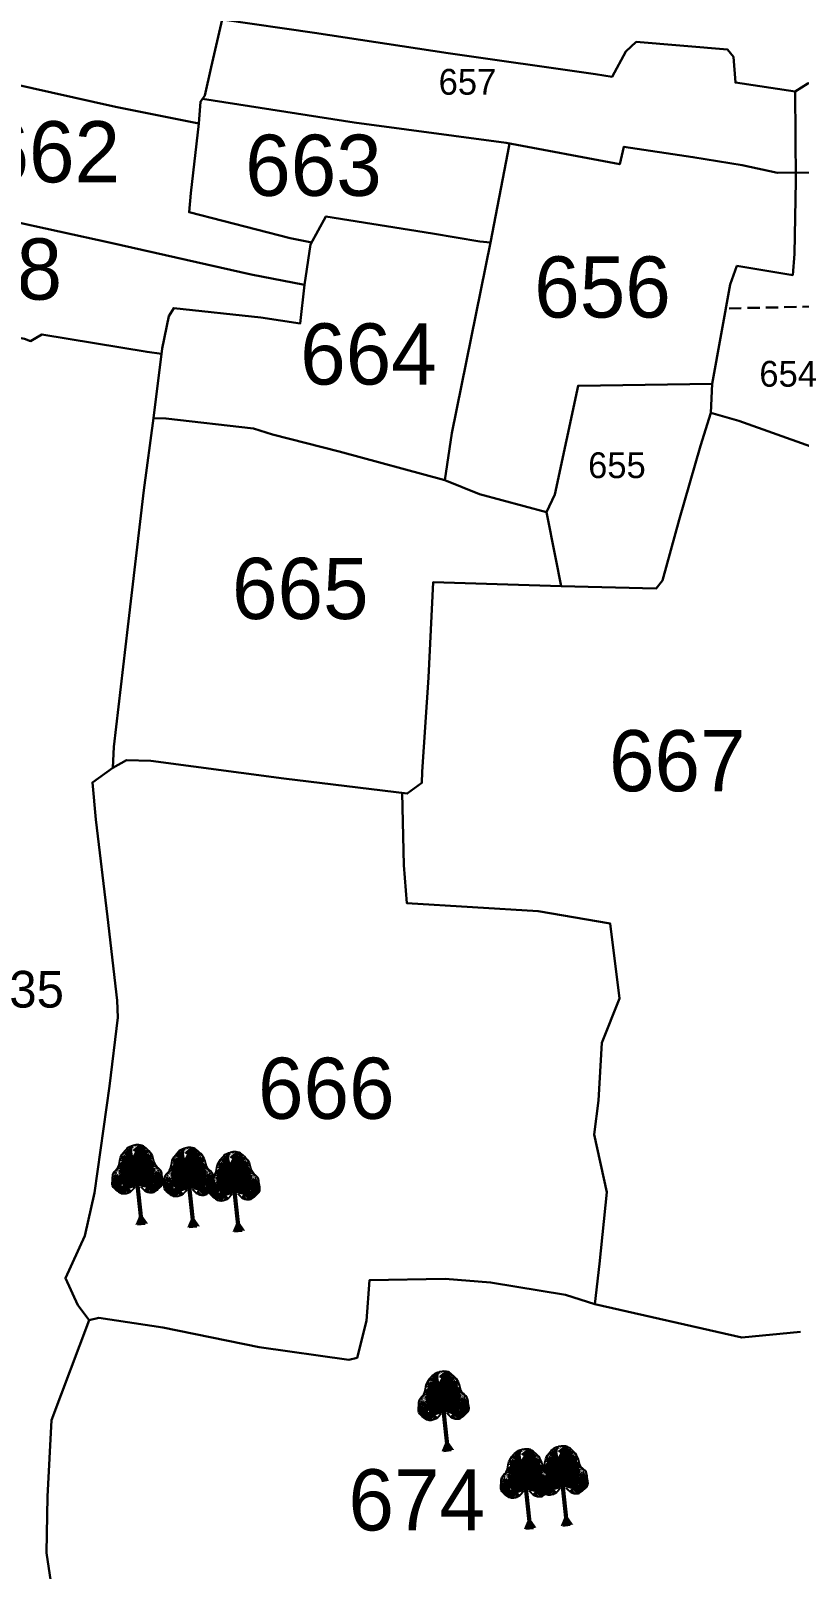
# Model space of a CAD drawing. Header units: millimetres. Extents: x -6521 to 1064, y -7 to 2171.
# Drawn here: x 419.5 to 450.8, y 320.9 to 383.8 of the extents above; entities that cross this region are included whole.
import ezdxf

# ---------------------------------------------------------------- set-up
doc = ezdxf.new("R2010")
doc.units = ezdxf.units.MM
doc.linetypes.add('DASHED', pattern=[0.75, 0.5, -0.25])
for name, color, linetype in [('Image', 7, 'Continuous'), ('Sym_Tree', 92, 'Continuous'), ('Text_Traverse_Stone_No', 1, 'Continuous')]:
    doc.layers.add(name, color=color, linetype=linetype)
doc.layers.add('Poly_Survey_Bndry', color=250, linetype='Continuous', lineweight=30)
doc.layers.add('Text_Survey_No', color=250, linetype='Continuous', lineweight=0)
doc.styles.get("Standard").update_dxf_attribs({"font": 'Sakal_Marathi_N_Ship.TTF'})
picture_1 = doc.add_image_def('image1.jpg', size_in_pixel=(14525, 10936))

# ---------------------------------------------------------------- blocks, each defined once
blk = doc.blocks.new('Tree')
at = {"layer": 'Sym_Tree'}
for p, q in [((0.102, 3.003), (0, 2.992)), ((-0.162, 0.001), (0.127, -0.001))]:
    blk.add_line(p, q, dxfattribs=at)
at = {"layer": 'Sym_Tree', "color": 82, "const_width": 0.8}
for points in [[(-0.142, 1.468), (-0.097, 2.625)], [(-0.102, 1.462), (-0.056, 2.619)], [(0.051, 1.634), (0.096, 2.791)], [(0.197, 1.439), (0.243, 2.597)], [(-0.434, 1.735), (-0.283, 1.52)], [(-0.203, 1.684), (-0.052, 1.468)], [(0.604, 1.633), (0.385, 1.486)], [(0.436, 1.726), (0.588, 1.51)]]:
    blk.add_lwpolyline(points, dxfattribs=at)
at = {"layer": 'Sym_Tree', "color": 34}
blk.add_lwpolyline([(0, 0, 0.48, 0.16, 0), (0, 0.29, 0.16, 0.16, 0), (0, 1.478, 0.16, 0.16, 0)], format="xyseb", dxfattribs=at)
at = {"layer": 'Sym_Tree', "color": 82}
blk.add_open_spline([(-0.099, 1.427), (-0.165, 1.355), (-0.268, 1.245), (-0.464, 1.199), (-0.636, 1.21), (-0.786, 1.357), (-0.992, 1.534), (-0.899, 1.801), (-0.895, 2.066), (-0.59, 2.218), (-0.581, 2.583), (-0.352, 2.816), (-0.17, 2.976), (-0.043, 2.99), (0, 2.992)], degree=3, knots=[0, 0, 0, 0, 0.357151, 0.545743, 0.741494, 0.970117, 1.319935, 1.641608, 1.935314, 2.250626, 2.755061, 3.137005, 3.457298, 3.618487, 3.618487, 3.618487, 3.618487], dxfattribs=at)
blk.add_spline([(0.103, 1.427), (0.296, 1.217), (0.436, 1.162), (0.593, 1.16), (0.752, 1.25), (0.953, 1.446), (0.958, 1.703), (0.933, 1.936), (0.774, 2.132), (0.677, 2.524), (0.517, 2.784), (0.327, 2.956), (0.102, 3.003)], degree=3, dxfattribs=at)
for points in [[(0.002, 2.992), (-0.314, 2.841), (-0.448, 2.725), (-0.519, 2.601)], [(-0.432, 2.703), (-0.404, 2.724), (0.002, 2.992), (-0.086, 2.982)], [(-0.406, 2.649), (-0.252, 2.61), (-0.265, 2.814), (0.058, 2.945)], [(-0.265, 2.814), (0.058, 2.945), (-0.266, 2.815), (-0.366, 2.774)], [(-0.183, 2.903), (-0.169, 2.954), (-0.247, 2.902), (-0.314, 2.841)], [(0.203, 2.992), (-0.058, 2.82), (-0.263, 2.815), (0.002, 2.992)], [(-0.263, 2.815), (0.002, 2.992), (0.092, 2.992), (0.038, 2.929)], [(0.002, 2.992), (-0.086, 2.982), (-0.171, 2.953), (-0.247, 2.902)], [(-0.171, 2.953), (-0.247, 2.902), (-0.123, 2.964), (-0.086, 2.982)], [(-0.103, 2.968), (-0.123, 2.964), (-0.247, 2.902), (-0.183, 2.903)], [(-0.103, 2.968), (-0.183, 2.903), (-0.178, 2.934), (-0.247, 2.902)], [(-0.178, 2.934), (-0.247, 2.902), (-0.183, 2.903), (-0.169, 2.954)], [(-0.203, 2.724), (-0.08, 2.824), (0.203, 2.992), (0.278, 2.601)], [(-0.133, 2.955), (-0.133, 2.955), (-0.103, 2.968), (-0.183, 2.903)], [(-0.132, 2.955), (-0.125, 2.963), (-0.176, 2.95), (-0.183, 2.903)], [(-0.176, 2.95), (-0.183, 2.903), (-0.125, 2.963), (-0.143, 2.954)], [(-0.123, 2.964), (-0.086, 2.982), (-0.176, 2.95), (-0.086, 2.982)], [(-0.176, 2.95), (-0.086, 2.982), (-0.103, 2.968), (-0.123, 2.964)], [(-0.125, 2.963), (-0.143, 2.954), (-0.133, 2.955)], [(0.203, 2.992), (0.278, 2.601), (-0.051, 2.61), (-0.064, 2.814)], [(0.368, 2.932), (0.289, 2.971), (-0.064, 2.813), (-0.061, 2.795)], [(0.002, 2.992), (0.102, 3.003), (0.203, 2.992), (-0.058, 2.82)], [(0.092, 2.992), (0.038, 2.929), (-0.026, 2.911), (0.022, 2.957)], [(-0.026, 2.911), (0.022, 2.957), (0.038, 2.929), (-0.026, 2.911)], [(0.038, 2.929), (-0.026, 2.911), (-0.017, 2.938), (0.022, 2.957)], [(-0.025, 2.911), (-0.017, 2.938), (0.022, 2.957), (0, 2.992)], [(0.022, 2.957), (0, 2.992), (0.092, 2.992), (0.022, 2.957)], [(0.092, 2.992), (0.022, 2.957), (0.102, 3.003), (0.203, 2.992)], [(0.572, 2.674), (0.462, 2.789), (0.203, 2.992), (0.079, 2.614)], [(0.203, 2.992), (0.079, 2.614), (0.406, 2.58), (0.445, 2.782)], [(0.122, 2.948), (0.088, 2.971), (0.173, 2.928), (0.088, 2.971)], [(0.173, 2.928), (0.088, 2.971), (0.104, 2.955), (0.122, 2.948)], [(0.102, 3.003), (0.203, 2.992), (0.324, 2.948), (0.289, 2.971)], [(0.125, 2.947), (0.141, 2.936), (0.132, 2.938)], [(0.563, 2.599), (0.406, 2.58), (0.445, 2.782), (0.142, 2.952)], [(0.445, 2.782), (0.142, 2.952), (0.447, 2.782), (0.54, 2.729)], [(0.203, 2.992), (0.498, 2.802), (0.615, 2.67), (0.67, 2.537)], [(0.597, 2.65), (0.572, 2.674), (0.203, 2.992), (0.289, 2.971)], [(0.203, 2.992), (0.289, 2.971), (0.37, 2.931), (0.439, 2.871)], [(0.37, 2.931), (0.439, 2.871), (0.324, 2.948), (0.289, 2.971)], [(0.305, 2.955), (0.324, 2.948), (0.439, 2.871), (0.376, 2.88)], [(0.333, 2.938), (0.333, 2.938), (0.305, 2.955), (0.376, 2.88)], [(0.305, 2.955), (0.376, 2.88), (0.375, 2.911), (0.439, 2.871)], [(0.439, 2.871), (0.376, 2.88), (0.331, 2.939), (0.326, 2.947)], [(0.331, 2.939), (0.326, 2.947), (0.374, 2.928), (0.376, 2.88)], [(0.374, 2.928), (0.376, 2.88), (0.326, 2.947), (0.342, 2.936)], [(0.375, 2.911), (0.439, 2.871), (0.376, 2.88), (0.368, 2.932)], [(0.376, 2.88), (0.368, 2.932), (0.439, 2.871), (0.498, 2.802)], [(-0.69, 2.192), (-0.628, 2.229), (-0.581, 2.361), (-0.598, 2.361)], [(-0.491, 2.451), (-0.581, 2.361), (-0.555, 2.174), (-0.626, 2.165)], [(-0.625, 2.245), (-0.615, 2.213), (-0.581, 2.361), (-0.56, 2.281)], [(-0.581, 2.361), (-0.598, 2.361), (-0.607, 2.321), (-0.622, 2.298)], [(-0.62, 2.267), (-0.615, 2.213), (-0.545, 2.472), (-0.536, 2.5)], [(-0.607, 2.321), (-0.581, 2.361), (-0.62, 2.267), (-0.615, 2.213)], [(-0.581, 2.361), (-0.56, 2.281), (-0.607, 2.321), (-0.581, 2.361)], [(-0.57, 2.437), (-0.598, 2.361), (-0.488, 2.59), (-0.504, 2.595)], [(-0.546, 2.537), (-0.568, 2.47), (-0.57, 2.437), (-0.598, 2.361)], [(-0.555, 2.477), (-0.546, 2.496), (-0.598, 2.361), (-0.585, 2.361)], [(-0.572, 2.397), (-0.598, 2.361), (-0.568, 2.47), (-0.545, 2.472)], [(-0.578, 2.385), (-0.566, 2.428), (-0.572, 2.397), (-0.598, 2.361)], [(-0.598, 2.361), (-0.585, 2.361), (-0.575, 2.389), (-0.572, 2.397)], [(-0.448, 2.725), (-0.519, 2.601), (-0.555, 2.477), (-0.581, 2.361)], [(-0.395, 2.548), (-0.504, 2.595), (-0.491, 2.451), (-0.581, 2.361)], [(-0.555, 2.477), (-0.581, 2.361), (-0.421, 2.423), (-0.395, 2.548)], [(-0.559, 2.464), (-0.546, 2.537), (-0.578, 2.385), (-0.566, 2.428)], [(-0.575, 2.389), (-0.572, 2.397), (-0.566, 2.428), (-0.546, 2.496)], [(-0.568, 2.47), (-0.545, 2.472), (-0.546, 2.537), (-0.568, 2.47)], [(-0.546, 2.541), (-0.519, 2.601), (-0.559, 2.464), (-0.546, 2.537)], [(-0.545, 2.472), (-0.536, 2.5), (-0.555, 2.477), (-0.546, 2.496)], [(-0.555, 2.174), (-0.32, 2.195), (-0.491, 2.451), (-0.383, 2.289)], [(-0.491, 2.451), (-0.383, 2.289), (-0.32, 2.195), (-0.555, 2.174)], [(-0.288, 2.352), (-0.32, 2.195), (-0.555, 2.174), (-0.32, 2.195)], [(-0.395, 2.548), (-0.461, 2.694), (-0.519, 2.601), (-0.546, 2.496)], [(-0.519, 2.601), (-0.546, 2.496), (-0.491, 2.451), (-0.395, 2.548)], [(-0.546, 2.496), (-0.53, 2.566), (-0.519, 2.601), (-0.53, 2.566)], [(-0.519, 2.601), (-0.53, 2.566), (-0.546, 2.541), (-0.519, 2.601)], [(-0.546, 2.541), (-0.546, 2.541), (-0.546, 2.496), (-0.53, 2.566)], [(-0.488, 2.59), (-0.504, 2.595), (-0.377, 2.767), (-0.314, 2.841)], [(-0.491, 2.451), (-0.395, 2.548), (-0.395, 2.548), (-0.504, 2.595)], [(-0.261, 2.441), (-0.101, 2.441), (-0.288, 2.352), (-0.491, 2.451)], [(-0.288, 2.352), (-0.491, 2.451), (-0.288, 2.352), (-0.32, 2.195)], [(-0.421, 2.423), (-0.395, 2.548), (-0.395, 2.548), (-0.461, 2.694)], [(-0.404, 2.724), (-0.421, 2.742), (-0.454, 2.678), (-0.445, 2.659)], [(-0.454, 2.678), (-0.445, 2.659), (-0.432, 2.703), (-0.404, 2.724)], [(-0.377, 2.767), (-0.314, 2.841), (-0.448, 2.725), (-0.377, 2.767)], [(-0.448, 2.725), (-0.377, 2.767), (-0.404, 2.724), (-0.421, 2.742)], [(-0.395, 2.548), (-0.445, 2.659), (-0.414, 2.724), (-0.265, 2.814)], [(-0.41, 2.689), (-0.439, 2.679), (-0.445, 2.659), (-0.41, 2.689)], [(-0.445, 2.659), (-0.41, 2.689), (-0.067, 2.533), (0.055, 2.482)], [(-0.41, 2.689), (-0.412, 2.711), (-0.41, 2.689), (-0.439, 2.679)], [(-0.43, 2.156), (-0.217, 2.156), (0.024, 2.317), (0.068, 2.477)], [(-0.414, 2.724), (-0.265, 2.814), (-0.252, 2.61), (-0.41, 2.689)], [(-0.297, 2.795), (-0.265, 2.814), (-0.41, 2.689), (-0.412, 2.711)], [(-0.252, 2.61), (-0.41, 2.689), (-0.406, 2.649), (-0.252, 2.61)], [(-0.281, 2.824), (-0.366, 2.774), (-0.404, 2.724), (-0.281, 2.824)], [(-0.266, 2.815), (-0.366, 2.774), (-0.389, 2.707), (-0.369, 2.692)], [(-0.389, 2.707), (-0.369, 2.692), (-0.297, 2.795), (-0.265, 2.814)], [(-0.314, 2.841), (-0.183, 2.903), (-0.281, 2.824), (-0.366, 2.774)], [(-0.247, 2.902), (-0.314, 2.841), (-0.183, 2.903), (-0.235, 2.902)], [(-0.183, 2.903), (-0.235, 2.902), (-0.314, 2.841), (-0.183, 2.903)], [(-0.261, 2.441), (-0.288, 2.352), (-0.288, 2.352), (-0.261, 2.441)], [(-0.067, 2.533), (0.055, 2.482), (-0.261, 2.441), (-0.101, 2.441)], [(0.278, 2.601), (-0.051, 2.61), (-0.193, 2.548), (-0.244, 2.659)], [(-0.087, 2.352), (-0.06, 2.441), (0.269, 1.828), (-0.211, 1.81)], [(-0.062, 2.794), (-0.058, 2.82), (-0.203, 2.724), (-0.08, 2.824)], [(0.278, 2.601), (-0.051, 2.61), (-0.06, 2.441), (-0.087, 2.352)], [(-0.064, 2.813), (-0.061, 2.795), (-0.058, 2.82)], [(-0.051, 2.61), (-0.064, 2.814), (0.278, 2.601), (-0.051, 2.61)], [(-0.058, 2.82), (-0.058, 2.82), (-0.062, 2.794), (-0.058, 2.82)], [(0.225, 2.317), (0.269, 2.477), (0.278, 2.601), (-0.051, 2.61)], [(0.409, 2.32), (0.393, 2.412), (-0.012, 1.846), (0.463, 1.766)], [(0.095, 2.325), (0.071, 2.489), (0.079, 2.614), (0.406, 2.58)], [(0.525, 2.108), (0.313, 2.135), (0.095, 2.325), (0.071, 2.489)], [(0.406, 2.58), (0.445, 2.782), (0.079, 2.614), (0.406, 2.58)], [(0.079, 2.614), (0.406, 2.58), (0.393, 2.412), (0.409, 2.32)], [(0.079, 2.614), (0.406, 2.58), (0.54, 2.501), (0.604, 2.604)], [(0.604, 2.604), (0.573, 2.639), (0.213, 2.528), (0.085, 2.493)], [(0.213, 2.528), (0.085, 2.493), (0.393, 2.412), (0.234, 2.433)], [(0.393, 2.412), (0.234, 2.433), (0.409, 2.32), (0.623, 2.392)], [(0.439, 2.871), (0.498, 2.802), (0.376, 2.88), (0.427, 2.873)], [(0.376, 2.88), (0.427, 2.873), (0.498, 2.802), (0.376, 2.88)], [(0.498, 2.802), (0.376, 2.88), (0.462, 2.789), (0.54, 2.729)], [(0.393, 2.412), (0.409, 2.32), (0.409, 2.32), (0.393, 2.412)], [(0.581, 2.673), (0.445, 2.782), (0.406, 2.58), (0.573, 2.639)], [(0.406, 2.58), (0.573, 2.639), (0.563, 2.599), (0.406, 2.58)], [(0.409, 2.32), (0.623, 2.392), (0.409, 2.32), (0.42, 2.161)], [(0.651, 2.11), (0.42, 2.161), (0.623, 2.392), (0.495, 2.245)], [(0.623, 2.392), (0.495, 2.245), (0.42, 2.161), (0.651, 2.11)], [(0.54, 2.501), (0.604, 2.604), (0.581, 2.673), (0.445, 2.782)], [(0.555, 2.659), (0.532, 2.647), (0.474, 2.759), (0.445, 2.782)], [(0.474, 2.759), (0.445, 2.782), (0.573, 2.639), (0.578, 2.661)], [(0.447, 2.782), (0.54, 2.729), (0.555, 2.659), (0.532, 2.647)], [(0.462, 2.789), (0.54, 2.729), (0.572, 2.674), (0.462, 2.789)], [(0.469, 2.537), (0.475, 2.501), (0.488, 2.475), (0.469, 2.537)], [(0.638, 2.531), (0.654, 2.533), (0.551, 2.72), (0.498, 2.802)], [(0.551, 2.72), (0.498, 2.802), (0.615, 2.67), (0.551, 2.72)], [(0.55, 2.374), (0.54, 2.501), (0.54, 2.501), (0.625, 2.637)], [(0.54, 2.501), (0.625, 2.637), (0.67, 2.537), (0.684, 2.43)], [(0.67, 2.537), (0.684, 2.43), (0.623, 2.392), (0.54, 2.501)], [(0.623, 2.392), (0.54, 2.501), (0.54, 2.501), (0.654, 2.533)], [(0.54, 2.501), (0.654, 2.533), (0.623, 2.392), (0.701, 2.291)], [(0.689, 2.409), (0.701, 2.291), (0.55, 2.374), (0.54, 2.501)], [(0.615, 2.67), (0.551, 2.72), (0.572, 2.674), (0.59, 2.69)], [(0.572, 2.674), (0.59, 2.69), (0.615, 2.622), (0.604, 2.604)], [(0.615, 2.622), (0.604, 2.604), (0.597, 2.65), (0.572, 2.674)], [(0.573, 2.639), (0.578, 2.661), (0.573, 2.639), (0.601, 2.625)], [(0.573, 2.639), (0.601, 2.625), (0.604, 2.604), (0.573, 2.639)], [(0.615, 2.67), (0.67, 2.537), (0.689, 2.409), (0.701, 2.291)], [(0.623, 2.392), (0.701, 2.291), (0.651, 2.11), (0.72, 2.092)], [(0.699, 2.368), (0.718, 2.29), (0.638, 2.531), (0.654, 2.533)], [(0.684, 2.43), (0.677, 2.501), (0.67, 2.537), (0.677, 2.501)], [(0.689, 2.475), (0.67, 2.537), (0.692, 2.396), (0.689, 2.471)], [(0.727, 2.193), (0.715, 2.14), (0.679, 2.407), (0.673, 2.435)], [(0.679, 2.407), (0.673, 2.435), (0.689, 2.409), (0.684, 2.43)], [(0.689, 2.475), (0.689, 2.475), (0.684, 2.43), (0.677, 2.501)], [(0.701, 2.401), (0.679, 2.407), (0.689, 2.471), (0.701, 2.401)], [(0.696, 2.328), (0.718, 2.29), (0.701, 2.401), (0.679, 2.407)], [(0.689, 2.409), (0.684, 2.43), (0.718, 2.29), (0.705, 2.291)], [(0.698, 2.32), (0.696, 2.328), (0.694, 2.36), (0.684, 2.43)], [(0.692, 2.396), (0.689, 2.471), (0.701, 2.316), (0.694, 2.36)], [(0.689, 2.471), (0.701, 2.401), (0.699, 2.368), (0.718, 2.29)], [(0.701, 2.316), (0.694, 2.36), (0.696, 2.328), (0.718, 2.29)], [(0.718, 2.29), (0.705, 2.291), (0.698, 2.32), (0.696, 2.328)], [(-0.83, 1.973), (-0.902, 1.882), (-0.945, 1.618), (-0.58, 1.588)], [(-0.918, 1.701), (-0.945, 1.618), (-0.902, 1.882), (-0.934, 1.703)], [(-0.934, 1.536), (-0.908, 1.511), (-0.902, 1.882), (-0.869, 1.852)], [(-0.902, 1.882), (-0.934, 1.703), (-0.869, 1.852), (-0.866, 1.863)], [(-0.902, 1.882), (-0.869, 1.852), (-0.918, 1.701)], [(-0.848, 2.051), (-0.877, 1.994), (-0.894, 1.927), (-0.902, 1.882)], [(-0.894, 1.927), (-0.902, 1.882), (-0.821, 1.848), (-0.736, 2.009)], [(-0.848, 1.959), (-0.848, 1.959), (-0.83, 1.973), (-0.902, 1.882)], [(-0.767, 2.048), (-0.759, 1.783), (-0.901, 1.889), (-0.759, 1.783)], [(-0.901, 1.889), (-0.759, 1.783), (-0.686, 1.972), (-0.736, 2.009)], [(-0.875, 1.945), (-0.89, 1.937), (-0.892, 1.925), (-0.853, 1.97)], [(-0.892, 1.925), (-0.853, 1.97), (-0.853, 1.97)], [(-0.848, 1.959), (-0.89, 1.937), (-0.862, 1.952), (-0.865, 2.004)], [(-0.862, 1.952), (-0.865, 2.004), (-0.875, 1.945), (-0.89, 1.937)], [(-0.881, 1.913), (-0.881, 1.913), (-0.848, 1.959), (-0.89, 1.937)], [(-0.779, 2.036), (-0.817, 2.044), (-0.865, 2.004), (-0.881, 1.913)], [(-0.865, 2.004), (-0.881, 1.913), (-0.841, 1.969), (-0.83, 2.017)], [(-0.841, 1.939), (-0.841, 1.969), (-0.881, 1.913)], [(-0.741, 2.084), (-0.772, 2.081), (-0.848, 2.051), (-0.877, 1.994)], [(-0.853, 1.838), (-0.838, 1.866), (-0.873, 1.44), (-0.81, 1.403)], [(-0.858, 1.887), (-0.689, 1.928), (-0.851, 1.908), (-0.869, 1.852)], [(-0.851, 1.908), (-0.869, 1.852), (-0.855, 1.766), (-0.818, 1.827)], [(-0.869, 1.852), (-0.866, 1.863), (-0.58, 1.588), (-0.649, 1.651)], [(-0.83, 2.017), (-0.817, 2.044), (-0.865, 2.004), (-0.848, 2.051)], [(-0.865, 2.004), (-0.848, 2.051), (-0.841, 1.939), (-0.841, 1.969)], [(-0.818, 1.827), (-0.813, 1.801), (-0.858, 1.887), (-0.689, 1.928)], [(-0.855, 1.766), (-0.818, 1.827), (-0.853, 1.838), (-0.838, 1.866)], [(-0.853, 1.97), (-0.853, 1.97), (-0.848, 1.959)], [(-0.802, 2.038), (-0.546, 2.125), (-0.846, 2.054), (-0.818, 2.081)], [(-0.846, 2.054), (-0.818, 2.081), (-0.799, 2.097), (-0.771, 2.125)], [(-0.78, 2.02), (-0.841, 1.969), (-0.749, 2.033), (-0.767, 2.048)], [(-0.841, 1.969), (-0.83, 2.017), (-0.779, 2.036)], [(-0.821, 1.848), (-0.736, 2.009), (-0.78, 2.02), (-0.841, 1.969)], [(-0.779, 2.036), (-0.779, 2.036), (-0.83, 2.017), (-0.817, 2.044)], [(-0.759, 1.783), (-0.759, 1.783), (-0.793, 1.687), (-0.821, 1.848)], [(-0.793, 1.687), (-0.821, 1.848), (-0.649, 1.651), (-0.766, 1.765)], [(-0.751, 1.773), (-0.813, 1.801), (-0.818, 1.827), (-0.813, 1.801)], [(-0.759, 2.041), (-0.734, 2.059), (-0.779, 2.036), (-0.817, 2.044)], [(-0.771, 2.121), (-0.799, 2.097), (-0.816, 2.081), (-0.782, 2.087)], [(-0.816, 2.081), (-0.782, 2.087), (-0.772, 2.081), (-0.741, 2.084)], [(-0.766, 1.765), (-0.732, 1.75), (-0.751, 1.773), (-0.813, 1.801)], [(-0.749, 2.033), (-0.767, 2.048), (-0.802, 2.038), (-0.546, 2.125)], [(-0.799, 2.097), (-0.771, 2.125), (-0.744, 2.144), (-0.733, 2.094)], [(-0.744, 2.144), (-0.733, 2.094), (-0.772, 2.081), (-0.799, 2.097)], [(-0.772, 2.081), (-0.799, 2.097), (-0.771, 2.125), (-0.766, 2.096)], [(-0.799, 2.097), (-0.772, 2.096), (-0.771, 2.121), (-0.799, 2.097)], [(-0.772, 2.096), (-0.772, 2.096), (-0.799, 2.097), (-0.772, 2.096)], [(-0.758, 2.114), (-0.782, 2.087), (-0.69, 2.192)], [(-0.733, 2.094), (-0.772, 2.096), (-0.758, 2.114), (-0.782, 2.087)], [(-0.771, 2.121), (-0.758, 2.114), (-0.772, 2.096)], [(-0.772, 2.081), (-0.741, 2.084), (-0.733, 2.094), (-0.772, 2.096)], [(-0.741, 2.084), (-0.741, 2.084), (-0.741, 2.084), (-0.772, 2.081)], [(-0.771, 2.125), (-0.766, 2.096), (-0.771, 2.121), (-0.758, 2.114)], [(-0.73, 2.061), (-0.73, 2.013), (-0.767, 2.048), (-0.73, 2.062)], [(-0.767, 2.048), (-0.73, 2.062), (-0.734, 2.017), (-0.767, 2.035)], [(-0.686, 1.972), (-0.73, 2.061), (-0.767, 2.048), (-0.759, 1.783)], [(-0.734, 2.017), (-0.767, 2.035), (-0.734, 2.017), (-0.73, 2.056)], [(-0.624, 1.845), (-0.722, 1.746), (-0.766, 1.765), (-0.732, 1.75)], [(-0.649, 1.651), (-0.766, 1.765), (-0.759, 1.783), (-0.646, 1.712)], [(-0.701, 1.933), (-0.742, 1.95), (-0.701, 1.933), (-0.765, 1.955)], [(-0.701, 1.933), (-0.765, 1.955), (-0.701, 1.933), (-0.759, 1.783)], [(-0.468, 2.162), (-0.519, 1.632), (-0.759, 1.783), (-0.635, 2.041)], [(-0.519, 1.632), (-0.759, 1.783), (-0.741, 2.084), (-0.634, 2.105)], [(-0.734, 2.017), (-0.73, 2.056), (-0.759, 2.041), (-0.734, 2.059)], [(-0.759, 1.783), (-0.635, 2.041), (-0.653, 1.676), (-0.653, 1.534)], [(-0.701, 1.933), (-0.759, 1.783), (-0.735, 2.008), (-0.686, 1.972)], [(-0.686, 1.972), (-0.658, 1.915), (-0.759, 1.783), (-0.689, 1.928)], [(-0.759, 1.783), (-0.689, 1.928), (-0.701, 1.933), (-0.742, 1.95)], [(-0.58, 1.588), (-0.649, 1.651), (-0.528, 1.845), (-0.759, 1.783)], [(-0.528, 1.845), (-0.759, 1.783), (-0.759, 1.783)], [(-0.759, 1.783), (-0.759, 1.783), (-0.624, 1.845), (-0.722, 1.746)], [(-0.759, 1.783), (-0.646, 1.712), (-0.759, 1.783), (-0.688, 1.79)], [(-0.759, 1.783), (-0.688, 1.79), (-0.759, 1.783)], [(-0.519, 1.632), (-0.653, 1.676), (-0.519, 1.632), (-0.759, 1.783)], [(-0.744, 2.144), (-0.742, 2.133), (-0.69, 2.192), (-0.628, 2.229)], [(-0.69, 2.192), (-0.69, 2.192), (-0.744, 2.144), (-0.742, 2.133)], [(-0.686, 1.972), (-0.736, 2.009), (-0.686, 1.972), (-0.742, 1.95)], [(-0.686, 1.972), (-0.742, 1.95), (-0.686, 1.972), (-0.658, 1.915)], [(-0.626, 2.165), (-0.628, 2.229), (-0.741, 2.084)], [(-0.69, 2.192), (-0.628, 2.229), (-0.741, 2.084), (-0.741, 2.133)], [(-0.741, 2.084), (-0.741, 2.133), (-0.712, 2.098), (-0.628, 2.229)], [(-0.741, 2.084), (-0.634, 2.105), (-0.555, 2.174), (-0.634, 2.105)], [(-0.741, 2.084), (-0.741, 2.084), (-0.741, 2.084)], [(-0.741, 2.084), (-0.741, 2.084), (-0.741, 2.084)], [(-0.735, 2.008), (-0.712, 2.026), (-0.73, 2.061), (-0.73, 2.013)], [(-0.735, 2.008), (-0.686, 1.972), (-0.735, 2.008), (-0.712, 2.026)], [(-0.639, 2.093), (-0.635, 2.041), (-0.686, 1.972), (-0.73, 2.061)], [(-0.712, 2.098), (-0.628, 2.229), (-0.626, 2.165), (-0.575, 2.164)], [(-0.628, 2.139), (-0.626, 2.165), (-0.712, 2.098), (-0.629, 2.138)], [(-0.712, 2.098), (-0.629, 2.138), (-0.626, 2.165), (-0.705, 2.109)], [(-0.626, 2.165), (-0.705, 2.109), (-0.629, 2.138), (-0.626, 2.165)], [(-0.633, 2.272), (-0.633, 2.274), (-0.69, 2.192), (-0.628, 2.229)], [(-0.635, 2.041), (-0.639, 2.093), (-0.677, 1.954), (-0.686, 1.972)], [(-0.677, 1.954), (-0.686, 1.972), (-0.615, 1.971), (-0.638, 1.941)], [(-0.658, 1.915), (-0.638, 1.941), (-0.635, 2.041), (-0.639, 2.093)], [(-0.64, 1.879), (-0.601, 1.856), (-0.658, 1.915), (-0.638, 1.941)], [(-0.578, 1.945), (-0.638, 1.941), (-0.64, 1.879), (-0.601, 1.856)], [(-0.624, 1.845), (-0.64, 1.879), (-0.638, 1.941), (-0.601, 1.856)], [(-0.519, 1.632), (-0.59, 1.625), (-0.624, 1.845), (-0.64, 1.879)], [(-0.615, 1.971), (-0.635, 2.041), (-0.635, 2.041), (-0.639, 2.093)], [(-0.635, 2.041), (-0.639, 2.093), (-0.639, 2.093), (-0.593, 2.088)], [(-0.639, 2.093), (-0.593, 2.088), (-0.639, 2.093), (-0.635, 2.041)], [(-0.615, 1.971), (-0.638, 1.941), (-0.519, 1.632), (-0.59, 1.625)], [(-0.638, 1.941), (-0.601, 1.856), (-0.578, 1.945), (-0.638, 1.941)], [(-0.638, 1.941), (-0.601, 1.856), (-0.638, 1.941), (-0.601, 1.856)], [(-0.555, 2.174), (-0.634, 2.105), (-0.635, 2.041), (-0.634, 2.105)], [(-0.468, 2.162), (-0.555, 2.174), (-0.615, 1.971), (-0.635, 2.041)], [(-0.635, 2.041), (-0.634, 2.105), (-0.626, 2.165)], [(-0.629, 2.138), (-0.626, 2.165), (-0.615, 2.213), (-0.628, 2.229)], [(-0.626, 2.165), (-0.626, 2.165), (-0.626, 2.165), (-0.628, 2.229)], [(-0.626, 2.165), (-0.575, 2.164), (-0.628, 2.139), (-0.626, 2.165)], [(-0.555, 2.174), (-0.626, 2.165), (-0.43, 2.156), (-0.217, 2.156)], [(-0.626, 2.165), (-0.626, 2.165), (-0.626, 2.165)], [(-0.607, 2.321), (-0.622, 2.298), (-0.625, 2.245), (-0.615, 2.213)], [(-0.32, 2.195), (-0.555, 2.174), (-0.43, 2.156)], [(-0.468, 2.162), (-0.346, 2.086), (-0.468, 2.162), (-0.555, 2.174)], [(-0.346, 2.086), (-0.329, 2.156), (-0.468, 2.162), (-0.346, 2.086)], [(-0.43, 2.156), (-0.43, 2.156), (-0.346, 2.086), (-0.329, 2.156)], [(0.269, 1.828), (-0.211, 1.81), (-0.267, 2.162), (-0.318, 1.632)], [(-0.012, 1.846), (0.463, 1.766), (0.563, 2.109), (0.546, 1.576)], [(0.324, 2.108), (0.324, 2.108), (0.231, 2.049), (0.224, 2.121)], [(0.651, 2.11), (0.72, 2.092), (0.525, 2.108), (0.313, 2.135)], [(0.409, 2.32), (0.42, 2.161), (0.651, 2.11), (0.42, 2.161)], [(0.42, 2.161), (0.651, 2.11), (0.525, 2.108)], [(0.432, 2.049), (0.425, 2.121), (0.563, 2.109), (0.432, 2.049)], [(0.563, 2.109), (0.432, 2.049), (0.563, 2.109), (0.651, 2.11)], [(0.563, 2.109), (0.546, 1.576), (0.804, 1.696), (0.713, 1.967)], [(0.546, 1.576), (0.804, 1.696), (0.824, 1.996), (0.72, 2.031)], [(0.684, 1.9), (0.704, 1.867), (0.546, 1.576), (0.615, 1.56)], [(0.546, 1.576), (0.615, 1.56), (0.677, 1.774), (0.698, 1.806)], [(0.563, 2.109), (0.651, 2.11), (0.684, 1.9), (0.713, 1.967)], [(0.6, 1.525), (0.677, 1.579), (0.582, 1.786), (0.804, 1.696)], [(0.582, 1.786), (0.804, 1.696), (0.804, 1.696)], [(0.898, 1.875), (0.958, 1.776), (0.967, 1.508), (0.6, 1.525)], [(0.921, 1.75), (0.919, 1.761), (0.6, 1.525), (0.677, 1.579)], [(0.826, 1.945), (0.845, 1.957), (0.878, 1.943), (0.636, 2.062)], [(0.878, 1.943), (0.636, 2.062), (0.924, 1.953), (0.9, 1.983)], [(0.704, 1.867), (0.656, 1.788), (0.644, 1.879), (0.704, 1.867)], [(0.644, 1.879), (0.704, 1.867), (0.698, 1.806), (0.656, 1.788)], [(0.824, 1.996), (0.72, 2.031), (0.651, 2.11), (0.72, 2.031)], [(0.651, 2.11), (0.72, 2.031), (0.713, 1.967), (0.72, 2.031)], [(0.677, 1.774), (0.698, 1.806), (0.704, 1.867), (0.656, 1.788)], [(0.704, 1.867), (0.656, 1.788), (0.704, 1.867), (0.656, 1.788)], [(0.698, 1.806), (0.656, 1.788), (0.72, 1.839), (0.704, 1.867)], [(0.804, 1.696), (0.713, 1.967), (0.684, 1.603), (0.666, 1.462)], [(0.729, 2.171), (0.715, 2.14), (0.701, 2.291), (0.67, 2.215)], [(0.701, 2.291), (0.67, 2.215), (0.722, 2.248), (0.701, 2.291)], [(0.797, 2.014), (0.73, 2.154), (0.72, 2.092), (0.67, 2.097)], [(0.72, 2.092), (0.67, 2.097), (0.719, 2.065), (0.72, 2.092)], [(0.804, 1.696), (0.804, 1.696), (0.677, 1.774), (0.762, 1.663)], [(0.677, 1.774), (0.762, 1.663), (0.807, 1.677), (0.772, 1.666)], [(0.824, 1.596), (0.873, 1.752), (0.677, 1.579), (0.807, 1.677)], [(0.713, 1.967), (0.723, 2.018), (0.723, 2.018), (0.678, 2.019)], [(0.723, 2.018), (0.678, 2.019), (0.723, 2.018), (0.713, 1.967)], [(0.684, 1.9), (0.713, 1.967), (0.713, 1.967), (0.723, 2.018)], [(0.744, 1.875), (0.755, 1.892), (0.684, 1.9), (0.704, 1.867)], [(0.787, 2.11), (0.73, 2.154), (0.701, 2.291), (0.718, 2.29)], [(0.701, 2.291), (0.718, 2.29), (0.722, 2.248), (0.733, 2.224)], [(0.722, 2.248), (0.701, 2.291), (0.727, 2.193), (0.715, 2.14)], [(0.72, 1.839), (0.704, 1.867), (0.713, 1.967), (0.723, 2.018)], [(0.713, 1.967), (0.72, 2.031), (0.72, 2.092)], [(0.713, 1.967), (0.723, 2.018), (0.744, 1.875), (0.755, 1.892)], [(0.723, 2.018), (0.713, 1.967), (0.755, 1.892), (0.81, 1.975)], [(0.722, 2.248), (0.733, 2.224), (0.729, 2.171), (0.715, 2.14)], [(0.72, 2.064), (0.72, 2.092), (0.715, 2.14), (0.73, 2.154)], [(0.719, 2.065), (0.72, 2.092), (0.797, 2.014), (0.72, 2.064)], [(0.72, 2.092), (0.72, 2.092), (0.72, 2.092), (0.73, 2.154)], [(0.72, 2.092), (0.73, 2.154), (0.824, 1.996)], [(0.72, 2.092), (0.72, 2.092), (0.72, 2.092)], [(0.797, 2.014), (0.72, 2.064), (0.72, 2.092), (0.791, 2.026)], [(0.72, 2.092), (0.791, 2.026), (0.72, 2.064), (0.72, 2.092)], [(0.755, 1.892), (0.808, 1.863), (0.755, 1.892), (0.72, 1.839)], [(0.755, 1.892), (0.72, 1.839), (0.804, 1.696), (0.753, 1.848)], [(0.741, 2.197), (0.741, 2.199), (0.787, 2.11), (0.73, 2.154)], [(0.835, 2.056), (0.831, 2.045), (0.787, 2.11), (0.73, 2.154)], [(0.787, 2.11), (0.73, 2.154), (0.824, 1.996), (0.831, 2.045)], [(0.824, 1.996), (0.831, 2.045), (0.797, 2.014), (0.73, 2.154)], [(0.804, 1.696), (0.753, 1.848), (0.765, 1.852), (0.807, 1.863)], [(0.867, 1.732), (0.859, 1.707), (0.914, 1.786), (0.753, 1.848)], [(0.914, 1.786), (0.753, 1.848), (0.91, 1.808), (0.921, 1.75)], [(0.755, 1.892), (0.81, 1.975), (0.845, 1.957), (0.804, 1.696)], [(0.808, 1.922), (0.755, 1.892), (0.808, 1.922), (0.788, 1.942)], [(0.957, 1.783), (0.804, 1.696), (0.755, 1.892), (0.809, 1.922)], [(0.755, 1.892), (0.809, 1.922), (0.755, 1.892), (0.808, 1.863)], [(0.765, 1.852), (0.804, 1.696), (0.808, 1.922), (0.755, 1.892)], [(0.765, 1.852), (0.807, 1.863), (0.765, 1.852), (0.831, 1.865)], [(0.765, 1.852), (0.831, 1.865), (0.765, 1.852), (0.804, 1.696)], [(0.844, 2.024), (0.865, 1.994), (0.787, 2.11)], [(0.787, 2.11), (0.787, 2.11), (0.835, 2.056), (0.831, 2.045)], [(0.808, 1.922), (0.788, 1.942), (0.81, 1.975), (0.803, 1.927)], [(0.81, 1.975), (0.803, 1.927), (0.845, 1.957), (0.81, 1.976)], [(0.845, 1.957), (0.804, 1.696), (0.957, 1.783), (0.804, 1.696)], [(0.804, 1.696), (0.804, 1.696), (0.824, 1.596), (0.873, 1.752)], [(0.903, 1.738), (0.892, 1.767), (0.872, 1.341), (0.805, 1.312)], [(0.845, 1.957), (0.81, 1.976), (0.809, 1.931), (0.843, 1.944)], [(0.809, 1.931), (0.81, 1.97), (0.836, 1.951), (0.814, 1.973)], [(0.809, 1.931), (0.843, 1.944), (0.809, 1.931), (0.81, 1.97)], [(0.873, 1.752), (0.809, 1.922), (0.855, 1.928), (0.908, 1.87)], [(0.955, 1.821), (0.958, 1.776), (0.873, 1.752), (0.809, 1.922)], [(0.836, 1.951), (0.814, 1.973), (0.855, 1.944), (0.894, 1.947)], [(0.883, 2.002), (0.858, 2.033), (0.835, 2.056), (0.817, 2.008)], [(0.835, 2.056), (0.817, 2.008), (0.854, 1.989), (0.883, 2.002)], [(0.817, 2.008), (0.856, 2.004), (0.844, 2.024), (0.865, 1.994)], [(0.854, 1.989), (0.824, 1.996), (0.817, 2.008), (0.856, 2.004)], [(0.824, 1.996), (0.824, 1.996), (0.824, 1.996)], [(0.824, 1.996), (0.824, 1.996), (0.824, 1.996)], [(0.824, 1.996), (0.824, 1.996), (0.824, 1.996), (0.854, 1.989)], [(0.824, 1.996), (0.854, 1.989), (0.925, 1.95), (0.947, 1.889)], [(0.898, 1.984), (0.865, 1.994), (0.854, 1.989), (0.824, 1.996)], [(0.855, 1.928), (0.908, 1.87), (0.826, 1.945), (0.845, 1.957)], [(0.858, 2.033), (0.85, 2.005), (0.858, 2.03), (0.844, 2.024)], [(0.858, 2.03), (0.844, 2.024), (0.856, 2.004)], [(0.854, 1.989), (0.883, 2.002), (0.858, 2.033), (0.85, 2.005)], [(0.855, 1.944), (0.894, 1.947), (0.937, 1.901), (0.941, 1.808)], [(0.855, 1.944), (0.855, 1.944), (0.904, 1.918), (0.894, 1.947)], [(0.908, 1.87), (0.904, 1.918), (0.855, 1.944)], [(0.883, 2.002), (0.856, 2.004), (0.858, 2.03), (0.883, 2.002)], [(0.856, 2.004), (0.856, 2.004), (0.883, 2.002), (0.856, 2.004)], [(0.924, 1.953), (0.9, 1.983), (0.883, 2.002), (0.858, 2.033)], [(0.858, 2.03), (0.883, 2.002), (0.898, 1.984), (0.865, 1.994)], [(0.91, 1.808), (0.921, 1.75), (0.896, 1.666), (0.867, 1.732)], [(0.896, 1.666), (0.867, 1.732), (0.903, 1.738), (0.892, 1.767)], [(0.904, 1.918), (0.894, 1.947), (0.937, 1.901), (0.925, 1.95)], [(0.914, 1.858), (0.914, 1.858), (0.898, 1.875), (0.958, 1.776)], [(0.937, 1.901), (0.925, 1.95), (0.904, 1.839), (0.908, 1.87)], [(0.937, 1.901), (0.941, 1.808), (0.908, 1.87), (0.904, 1.918)], [(0.904, 1.839), (0.908, 1.87), (0.941, 1.808)], [(0.914, 1.858), (0.953, 1.832), (0.927, 1.85), (0.937, 1.901)], [(0.92, 1.869), (0.92, 1.869), (0.914, 1.858)], [(0.941, 1.808), (0.941, 1.808), (0.914, 1.858), (0.953, 1.832)], [(0.945, 1.428), (0.916, 1.406), (0.957, 1.776), (0.921, 1.75)], [(0.957, 1.776), (0.967, 1.593), (0.921, 1.75), (0.919, 1.761)], [(0.939, 1.841), (0.953, 1.832), (0.954, 1.819), (0.92, 1.869)], [(0.954, 1.819), (0.92, 1.869), (0.92, 1.869)], [(0.957, 1.776), (0.921, 1.75), (0.951, 1.594)], [(0.925, 1.95), (0.947, 1.889), (0.955, 1.821), (0.958, 1.776)], [(0.927, 1.85), (0.937, 1.901), (0.939, 1.841), (0.953, 1.832)], [(0.951, 1.594), (0.967, 1.508), (0.957, 1.776), (0.967, 1.593)], [(-0.918, 1.701), (-0.918, 1.701), (-0.918, 1.701), (-0.945, 1.618)], [(-0.945, 1.618), (-0.58, 1.588), (-0.593, 1.216), (-0.671, 1.257)], [(-0.888, 1.452), (-0.933, 1.533), (-0.945, 1.618), (-0.661, 1.294)], [(-0.945, 1.618), (-0.661, 1.294), (-0.666, 1.275), (-0.758, 1.348)], [(-0.733, 1.358), (-0.758, 1.348), (-0.945, 1.618), (-0.733, 1.358)], [(-0.945, 1.618), (-0.733, 1.358), (-0.733, 1.358), (-0.933, 1.533)], [(-0.873, 1.44), (-0.933, 1.533), (-0.931, 1.529), (-0.945, 1.618)], [(-0.931, 1.529), (-0.945, 1.618), (-0.934, 1.536), (-0.908, 1.511)], [(-0.593, 1.216), (-0.671, 1.257), (-0.888, 1.452), (-0.933, 1.533)], [(-0.733, 1.358), (-0.933, 1.533), (-0.873, 1.44), (-0.933, 1.533)], [(-0.873, 1.44), (-0.81, 1.403), (-0.671, 1.257), (-0.765, 1.338)], [(-0.731, 1.32), (-0.712, 1.386), (-0.81, 1.403), (-0.733, 1.358)], [(-0.81, 1.403), (-0.733, 1.358), (-0.661, 1.294), (-0.699, 1.315)], [(-0.758, 1.348), (-0.733, 1.358), (-0.789, 1.373), (-0.771, 1.348)], [(-0.789, 1.373), (-0.771, 1.348), (-0.771, 1.348), (-0.666, 1.275)], [(-0.771, 1.348), (-0.666, 1.275), (-0.731, 1.32), (-0.712, 1.386)], [(-0.666, 1.275), (-0.765, 1.338), (-0.771, 1.348), (-0.733, 1.358)], [(-0.771, 1.348), (-0.733, 1.358), (-0.593, 1.216), (-0.494, 1.208)], [(-0.671, 1.257), (-0.765, 1.338), (-0.758, 1.348), (-0.733, 1.358)], [(-0.685, 1.311), (-0.678, 1.304), (-0.666, 1.275), (-0.765, 1.338)], [(-0.666, 1.275), (-0.758, 1.348), (-0.733, 1.358), (-0.758, 1.348)], [(-0.733, 1.358), (-0.758, 1.348), (-0.733, 1.358), (-0.758, 1.348)], [(-0.661, 1.294), (-0.699, 1.315), (-0.666, 1.275), (-0.641, 1.3)], [(-0.666, 1.275), (-0.641, 1.3), (-0.685, 1.311), (-0.678, 1.304)], [(-0.238, 1.291), (-0.099, 1.427), (-0.519, 1.632), (-0.657, 1.31)], [(-0.519, 1.632), (-0.657, 1.31), (-0.313, 1.382), (-0.508, 1.217)], [(-0.653, 1.676), (-0.653, 1.534), (-0.653, 1.534), (-0.528, 1.525)], [(-0.653, 1.534), (-0.528, 1.525), (-0.519, 1.632), (-0.653, 1.676)], [(-0.593, 1.216), (-0.494, 1.208), (-0.406, 1.217), (-0.319, 1.245)], [(-0.463, 1.209), (-0.494, 1.208), (-0.593, 1.216), (-0.499, 1.209)], [(-0.319, 1.245), (-0.366, 1.235), (-0.485, 1.217), (-0.509, 1.247)], [(-0.485, 1.217), (-0.509, 1.247), (-0.508, 1.217), (-0.464, 1.217)], [(-0.313, 1.382), (-0.508, 1.217), (-0.248, 1.303), (-0.313, 1.382)], [(-0.508, 1.217), (-0.464, 1.217), (-0.319, 1.245), (-0.291, 1.267)], [(-0.399, 1.221), (-0.4, 1.216), (-0.496, 1.206), (-0.508, 1.217)], [(-0.496, 1.206), (-0.508, 1.217), (-0.446, 1.213), (-0.406, 1.217)], [(-0.248, 1.303), (-0.313, 1.382), (-0.291, 1.267), (-0.494, 1.208)], [(-0.291, 1.267), (-0.494, 1.208), (-0.319, 1.245), (-0.366, 1.235)], [(-0.291, 1.267), (-0.406, 1.217), (-0.452, 1.217), (-0.494, 1.208)], [(-0.452, 1.217), (-0.494, 1.208), (-0.319, 1.245), (-0.291, 1.267)], [(-0.402, 1.215), (-0.446, 1.213), (-0.463, 1.209), (-0.494, 1.208)], [(-0.446, 1.213), (-0.406, 1.217), (-0.402, 1.215), (-0.446, 1.213)], [(-0.406, 1.217), (-0.319, 1.245), (-0.238, 1.291), (-0.099, 1.427)], [(-0.319, 1.245), (-0.291, 1.267), (-0.291, 1.267), (-0.406, 1.217)], [(-0.402, 1.216), (-0.315, 1.245), (-0.285, 1.264), (-0.291, 1.267)], [(-0.319, 1.245), (-0.319, 1.245), (-0.402, 1.216), (-0.315, 1.245)], [(-0.315, 1.245), (-0.303, 1.257), (-0.4, 1.216), (-0.395, 1.237)], [(-0.319, 1.245), (-0.291, 1.267), (-0.244, 1.288), (-0.284, 1.264)], [(-0.244, 1.288), (-0.291, 1.267), (-0.319, 1.245)], [(-0.319, 1.245), (-0.319, 1.245), (-0.319, 1.245)], [(-0.285, 1.264), (-0.286, 1.263), (-0.315, 1.245), (-0.303, 1.257)], [(-0.244, 1.288), (-0.284, 1.264), (-0.244, 1.288), (-0.291, 1.267)], [(-0.285, 1.264), (-0.291, 1.267), (-0.285, 1.264), (-0.286, 1.263)], [(0.096, 1.218), (0.096, 1.218), (0.096, 1.218)], [(0.109, 1.433), (0.099, 1.446), (0.19, 1.393), (0.187, 1.415)], [(0.223, 1.274), (0.103, 1.427), (0.546, 1.576), (0.641, 1.239)], [(0.381, 1.18), (0.297, 1.218), (0.223, 1.274), (0.103, 1.427)], [(0.113, 1.432), (0.113, 1.432), (0.192, 1.392), (0.109, 1.433)], [(0.297, 1.218), (0.273, 1.244), (0.229, 1.271), (0.265, 1.242)], [(0.229, 1.271), (0.265, 1.242), (0.229, 1.271), (0.273, 1.244)], [(0.229, 1.271), (0.273, 1.244), (0.297, 1.218)], [(0.31, 1.355), (0.481, 1.166), (0.235, 1.285), (0.31, 1.355)], [(0.235, 1.285), (0.31, 1.355), (0.273, 1.244), (0.467, 1.16)], [(0.266, 1.242), (0.267, 1.241), (0.294, 1.219), (0.283, 1.232)], [(0.273, 1.244), (0.467, 1.16), (0.297, 1.218), (0.343, 1.202)], [(0.481, 1.166), (0.438, 1.172), (0.297, 1.218), (0.273, 1.244)], [(0.297, 1.218), (0.273, 1.244), (0.273, 1.244), (0.381, 1.18)], [(0.273, 1.244), (0.381, 1.18), (0.426, 1.174), (0.467, 1.16)], [(0.426, 1.174), (0.467, 1.16), (0.297, 1.218), (0.273, 1.244)], [(0.566, 1.155), (0.467, 1.16), (0.381, 1.18), (0.297, 1.218)], [(0.297, 1.218), (0.343, 1.202), (0.459, 1.169), (0.486, 1.196)], [(0.546, 1.576), (0.641, 1.239), (0.31, 1.355), (0.481, 1.166)], [(0.374, 1.184), (0.375, 1.179), (0.468, 1.157), (0.481, 1.166)], [(0.468, 1.157), (0.481, 1.166), (0.42, 1.171), (0.381, 1.18)], [(0.442, 1.223), (0.483, 1.239), (0.445, 1.204), (0.423, 1.231)], [(0.445, 1.204), (0.423, 1.231), (0.468, 1.237), (0.46, 1.231)], [(0.436, 1.164), (0.467, 1.16), (0.566, 1.155), (0.472, 1.159)], [(0.459, 1.169), (0.486, 1.196), (0.481, 1.166), (0.438, 1.172)], [(0.603, 1.312), (0.522, 1.277), (0.442, 1.223), (0.483, 1.239)], [(0.558, 1.262), (0.445, 1.204), (0.515, 1.24), (0.505, 1.308)], [(0.579, 1.285), (0.558, 1.262), (0.558, 1.262), (0.445, 1.204)], [(0.445, 1.204), (0.55, 1.253), (0.558, 1.262), (0.522, 1.277)], [(0.445, 1.204), (0.545, 1.265), (0.522, 1.277), (0.545, 1.265)], [(0.468, 1.237), (0.46, 1.231), (0.445, 1.204), (0.55, 1.253)], [(0.671, 1.341), (0.603, 1.312), (0.447, 1.185), (0.55, 1.253)], [(0.447, 1.185), (0.55, 1.253), (0.545, 1.265), (0.522, 1.277)], [(0.76, 1.262), (0.723, 1.277), (0.566, 1.155), (0.467, 1.16)], [(0.515, 1.24), (0.505, 1.308), (0.603, 1.312), (0.522, 1.277)], [(0.522, 1.277), (0.743, 1.425), (0.671, 1.341), (0.743, 1.425)], [(0.545, 1.265), (0.522, 1.277), (0.579, 1.285), (0.558, 1.262)], [(0.522, 1.277), (0.545, 1.265), (0.522, 1.277), (0.545, 1.265)], [(0.684, 1.603), (0.666, 1.462), (0.666, 1.462), (0.541, 1.47)], [(0.666, 1.462), (0.541, 1.47), (0.546, 1.576), (0.684, 1.603)], [(0.546, 1.576), (0.684, 1.603), (0.546, 1.576), (0.804, 1.696)], [(0.967, 1.508), (0.6, 1.525), (0.565, 1.155), (0.649, 1.185)], [(0.565, 1.155), (0.649, 1.185), (0.889, 1.351), (0.944, 1.425)], [(0.889, 1.351), (0.944, 1.425), (0.967, 1.508), (0.643, 1.223)], [(0.967, 1.508), (0.643, 1.223), (0.646, 1.204), (0.747, 1.265)], [(0.677, 1.579), (0.807, 1.677), (0.804, 1.696), (0.682, 1.64)], [(0.804, 1.696), (0.682, 1.64), (0.804, 1.696), (0.733, 1.711)], [(0.723, 1.277), (0.747, 1.265), (0.967, 1.508), (0.723, 1.277)], [(0.967, 1.508), (0.723, 1.277), (0.723, 1.277), (0.944, 1.425)], [(0.804, 1.696), (0.733, 1.711), (0.804, 1.696)], [(0.807, 1.677), (0.772, 1.666), (0.794, 1.687), (0.859, 1.707)], [(0.794, 1.687), (0.859, 1.707), (0.867, 1.732), (0.859, 1.707)], [(0.872, 1.341), (0.944, 1.425), (0.941, 1.421), (0.967, 1.508)], [(0.941, 1.421), (0.967, 1.508), (0.945, 1.428), (0.916, 1.406)], [(0.951, 1.594), (0.951, 1.594), (0.951, 1.594), (0.967, 1.508)]]:
    blk.add_solid(points, dxfattribs=at)
at = {"layer": 'Sym_Tree'}
for points in [[(-0.017, 2.938), (0.022, 2.957), (-0.025, 2.911), (-0.017, 2.938)], [(0.324, 2.948), (0.289, 2.971), (0.368, 2.932), (0.326, 2.947)], [(0.324, 2.948), (0.326, 2.947), (0.368, 2.932), (0.289, 2.971)], [(0.368, 2.932), (0.326, 2.947), (0.324, 2.948), (0.31, 2.951)], [(0.324, 2.948), (0.31, 2.951), (0.324, 2.948), (0.326, 2.947)]]:
    blk.add_solid(points, dxfattribs=at)

msp = doc.modelspace()

# ---------------------------------------------------------------- linework, layer by layer
at = {"layer": 'Poly_Survey_Bndry'}
for points in [[(432.777, 391.899), (430.145, 391.926), (428.601, 392), (427.644, 388.837), (427.448, 386.245), (427.351, 385.137), (427.271, 384.228), (431.045, 383.677), (436.507, 382.842), (442.519, 381.993), (443.195, 381.877), (443.755, 382.912), (444.182, 383.307), (447.903, 383), (448.152, 382.703), (448.235, 381.646), (450.677, 381.284), (451.19, 381.604), (454.476, 382.53), (455.411, 383.034)], [(427.271, 384.228), (426.83, 382.28), (426.566, 381.113), (426.383, 380.861), (426.324, 379.967), (422.91, 380.657), (418.6, 381.619), (415.419, 382.25)], [(426.474, 380.987), (432.657, 380.018), (438.867, 379.177), (443.507, 378.307), (443.677, 379.024), (446.499, 378.598), (448.515, 378.276), (449.955, 377.952), (456.417, 377.995), (459.048, 377.992), (458.799, 378.767), (458.183, 380.82), (457.956, 381.439)], [(450.677, 381.284), (450.705, 377.634), (450.647, 374.645), (450.576, 373.779), (448.296, 374.156), (448.021, 373.392), (447.28, 369.337), (441.811, 369.255), (440.852, 364.81), (440.518, 364.094), (437.781, 364.83), (436.363, 365.398)], [(426.324, 379.967), (425.987, 377.128), (425.925, 376.347), (430.052, 375.292), (430.929, 375.107)], [(412.855, 377.324), (418.51, 376.026), (422.725, 375.098), (428.452, 373.796), (430.64, 373.379), (430.882, 375.023), (431.513, 376.174), (435.865, 375.477), (437.796, 375.153), (438.226, 375.113), (438.943, 378.782), (439.013, 379.15)], [(438.226, 375.113), (436.649, 367.321), (436.363, 365.398), (432.049, 366.574), (429.331, 367.27), (428.549, 367.509), (424.975, 367.918), (424.463, 367.928), (424.822, 370.773), (425.097, 372.096), (425.296, 372.432), (428.849, 372.04), (430.459, 371.805), (430.64, 373.379)], [(410.617, 372.794), (414.403, 372.042), (419.196, 371.17), (419.451, 371.083), (419.915, 371.351), (424.209, 370.636), (424.795, 370.562)], [(440.518, 364.094), (440.883, 362.242), (441.114, 361.066), (444.993, 360.97), (445.262, 361.301), (445.937, 363.771), (446.813, 366.8), (447.235, 368.155), (447.28, 369.337)], [(424.463, 367.928), (424.07, 364.986), (423.426, 359.41), (422.851, 354.5), (422.806, 353.638), (421.972, 353.048), (422.117, 351.533), (422.586, 347.559), (422.989, 344.135), (423.008, 343.435), (422.674, 340.639), (422.059, 336.272), (421.671, 334.521), (420.869, 332.792), (421.38, 331.679), (421.845, 331.065), (420.309, 326.982), (420.143, 323.86), (420.103, 321.566), (420.577, 318.381)], [(447.235, 368.155), (448.369, 367.82), (452.682, 366.289), (455.106, 365.524), (456.059, 365.329), (457.874, 365.175), (459.24, 365.217)], [(441.114, 361.066), (435.894, 361.232), (435.699, 357.331), (435.442, 353.485), (435.433, 353.035), (434.831, 352.59), (429.792, 353.208), (424.357, 353.933), (423.372, 353.954), (422.806, 353.638)], [(434.624, 352.615), (434.698, 349.661), (434.811, 348.112), (440.184, 347.779), (443.115, 347.283), (443.504, 344.211), (442.777, 342.398), (442.638, 340.042), (442.638, 340.042), (442.459, 338.653), (442.98, 336.297), (442.685, 333.368), (442.486, 331.721), (448.493, 330.363), (450.895, 330.597)], [(421.845, 331.065), (422.235, 331.172), (424.853, 330.776), (428.779, 329.966), (432.449, 329.445), (432.785, 329.534), (433.168, 331.046), (433.296, 332.711), (436.385, 332.766), (438.234, 332.614), (441.3, 332.111), (442.486, 331.721)]]:
    msp.add_lwpolyline(points, dxfattribs=at)
at = {"layer": 'Poly_Survey_Bndry', "color": 0, "linetype": 'DASHED'}
msp.add_lwpolyline([(454.109, 377.979), (453.832, 375.639), (453.74, 374.448), (451.764, 374.302), (451.474, 372.491), (447.843, 372.416)], dxfattribs=at)

# ---------------------------------------------------------------- block references
at = {"layer": 'Sym_Tree', "xscale": 1.081212328232644, "yscale": 1.081212328232644, "zscale": 1.081212328232644}
for p, rotation in [((423.987, 334.992), 6.151808177682716), ((426.104, 334.884), 6.151808177682715), ((427.952, 334.705), 6.151808177682715), ((436.489, 325.739), 6.151808177682715), ((439.852, 322.563), 6.151808177682715), ((441.353, 322.687), 6.151808177682715)]:
    msp.add_blockref('Tree', p, dxfattribs=dict(at, rotation=rotation))

# ---------------------------------------------------------------- texts
at = {"layer": 'Text_Survey_No', "attachment_point": 1}
for s, insert, char_height in [('\\fSakal Marathi;657', (436.113, 382.204), 1.0548), ('\\fSakal Marathi;662', (417.525, 380.067), 2.5), ('\\fSakal Marathi;663', (428.213, 379.517), 2.5), ('\\fSakal Marathi;708', (415.158, 375.275), 2.5), ('\\fSakal Marathi;656', (440.017, 374.543), 2.5), ('\\fSakal Marathi;664', (430.459, 371.805), 2.5), ('\\fSakal Marathi;654', (449.21, 370.273), 1.05482), ('\\fSakal Marathi;655', (442.217, 366.536), 1.05482), ('\\fSakal Marathi;665', (427.674, 362.223), 2.5), ('\\fSakal Marathi;667', (443.07, 355.183), 2.5), ('\\fSakal Marathi;666', (428.736, 341.798), 2.5), ('\\fSakal Marathi;674', (432.43, 324.977), 2.5)]:
    msp.add_mtext(s, dxfattribs=dict(at, insert=insert, char_height=char_height))
at = {"layer": 'Text_Traverse_Stone_No', "linetype": 'DASHED', "insert": (418.581, 345.345), "char_height": 1.5, "attachment_point": 1}
msp.add_mtext('\\fSakal Marathi;35', dxfattribs=at)

# ---------------------------------------------------------------- pictures from other files: only their frames are drawn
at = {"layer": 'Image'}
image = msp.add_image(picture_1, insert=(0, 0), size_in_units=(922.339, 694.437), dxfattribs=at)
image.dxf.flags = 7

doc.saveas('drawing.dxf')
